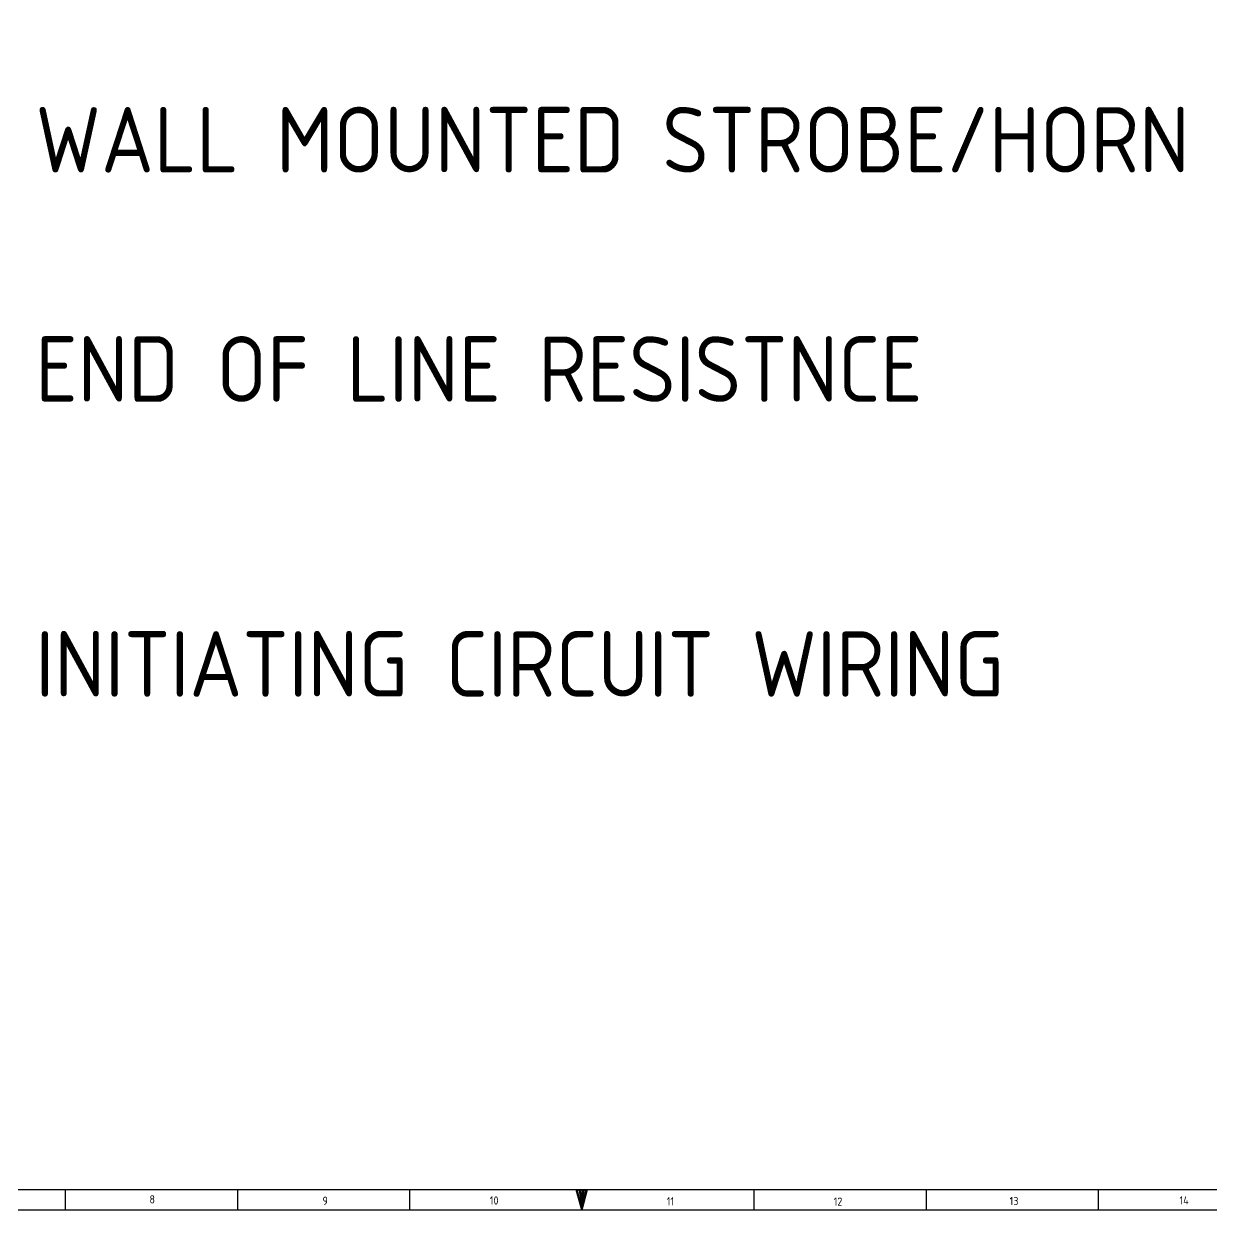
# Model space of a CAD drawing. Header units: inches. Extents: x 985 to 11353, y 526 to 2181.
# Drawn here: x 4979 to 5522, y 1067 to 1611 of the extents above; entities that cross this region are included whole.
import ezdxf

# ---------------------------------------------------------------- set-up
doc = ezdxf.new("R2010")
doc.units = ezdxf.units.IN
doc.header["$MEASUREMENT"] = 0
doc.layers.add('CABLE ROUTE FOR TOTAL PLANE-EMBED 2_DWG$0$SILICAGEL BORDER', color=7, linetype='Continuous')
doc.layers.add('FREE-TEXT', color=7, linetype='Continuous')
doc.styles.get("Standard").update_dxf_attribs({"font": 'isocp3.shx'})

# ---------------------------------------------------------------- blocks, each defined once
blk = doc.blocks.new('240A1')
at = {"color": 0, "lineweight": -3}
for p, q in [((1045569.32, 286251.35), (1045569.32, 286246.35)), ((1045611.37, 286251.35), (1045611.37, 286246.35)), ((1045653.42, 286251.35), (1045653.42, 286246.35)), ((1045695.47, 286251.35), (1045695.47, 286246.35)), ((1045737.52, 286251.35), (1045737.52, 286246.35)), ((1045779.57, 286251.35), (1045779.57, 286246.35)), ((1045821.62, 286251.35), (1045821.62, 286246.35))]:
    blk.add_line(p, q, dxfattribs=at)
at = {"color": 5, "lineweight": -3}
blk.add_lwpolyline([(1045274.97, 286840.35), (1046115.97, 286840.35), (1046115.97, 286246.35), (1045274.97, 286246.35)], close=True, dxfattribs=at)
at = {"color": 0, "lineweight": -3}
blk.add_lwpolyline([(1045279.97, 286835.35), (1046110.97, 286835.35), (1046110.97, 286251.35), (1045279.97, 286251.35)], close=True, dxfattribs=at)
at = {"lineweight": -3}
blk.add_lwpolyline([(1045695.47, 286246.35), (1045694.13, 286251.35), (1045696.81, 286251.35), (1045695.47, 286246.35), (1045694.46, 286251.35), (1045694.8, 286251.35), (1045695.47, 286246.35), (1045695.13, 286251.35), (1045695.8, 286251.35), (1045695.47, 286246.35), (1045696.14, 286251.35), (1045696.47, 286251.35), (1045695.47, 286246.35)], dxfattribs=at)
at = {"lineweight": -3, "char_height": 2, "attachment_point": 1}
for s, insert in [('8', (1045589.88, 286250.01)), ('9', (1045632.13, 286249.66)), ('10', (1045673, 286249.73)), ('11', (1045716.2, 286249.52)), ('12', (1045756.98, 286249.46)), ('13', (1045799.96, 286249.6)), ('14', (1045841.46, 286249.77))]:
    blk.add_mtext_dynamic_manual_height_columns(s, width=2, gutter_width=1, heights=[0], dxfattribs=dict(at, insert=insert))

msp = doc.modelspace()

# ---------------------------------------------------------------- block references
at = {"layer": 'CABLE ROUTE FOR TOTAL PLANE-EMBED 2_DWG$0$SILICAGEL BORDER', "color": 7, "xscale": 1.875, "yscale": 1.875, "zscale": 1.875}
msp.add_blockref('240A1', (-1955444.94, -535644.44), dxfattribs=at)

# ---------------------------------------------------------------- texts
at = {"layer": 'FREE-TEXT', "char_height": 30, "attachment_point": 1}
for s, insert in [('WALL MOUNTED STROBE/HORN', (4983.84, 1572.6)), ('END OF LINE RESISTNCE', (4983.84, 1467.6)), ('INITIATING CIRCUIT WIRING', (4983.84, 1332.6))]:
    msp.add_mtext_dynamic_manual_height_columns(s, width=634.5944, gutter_width=1, heights=[0], dxfattribs=dict(at, insert=insert))

doc.saveas('drawing.dxf')
